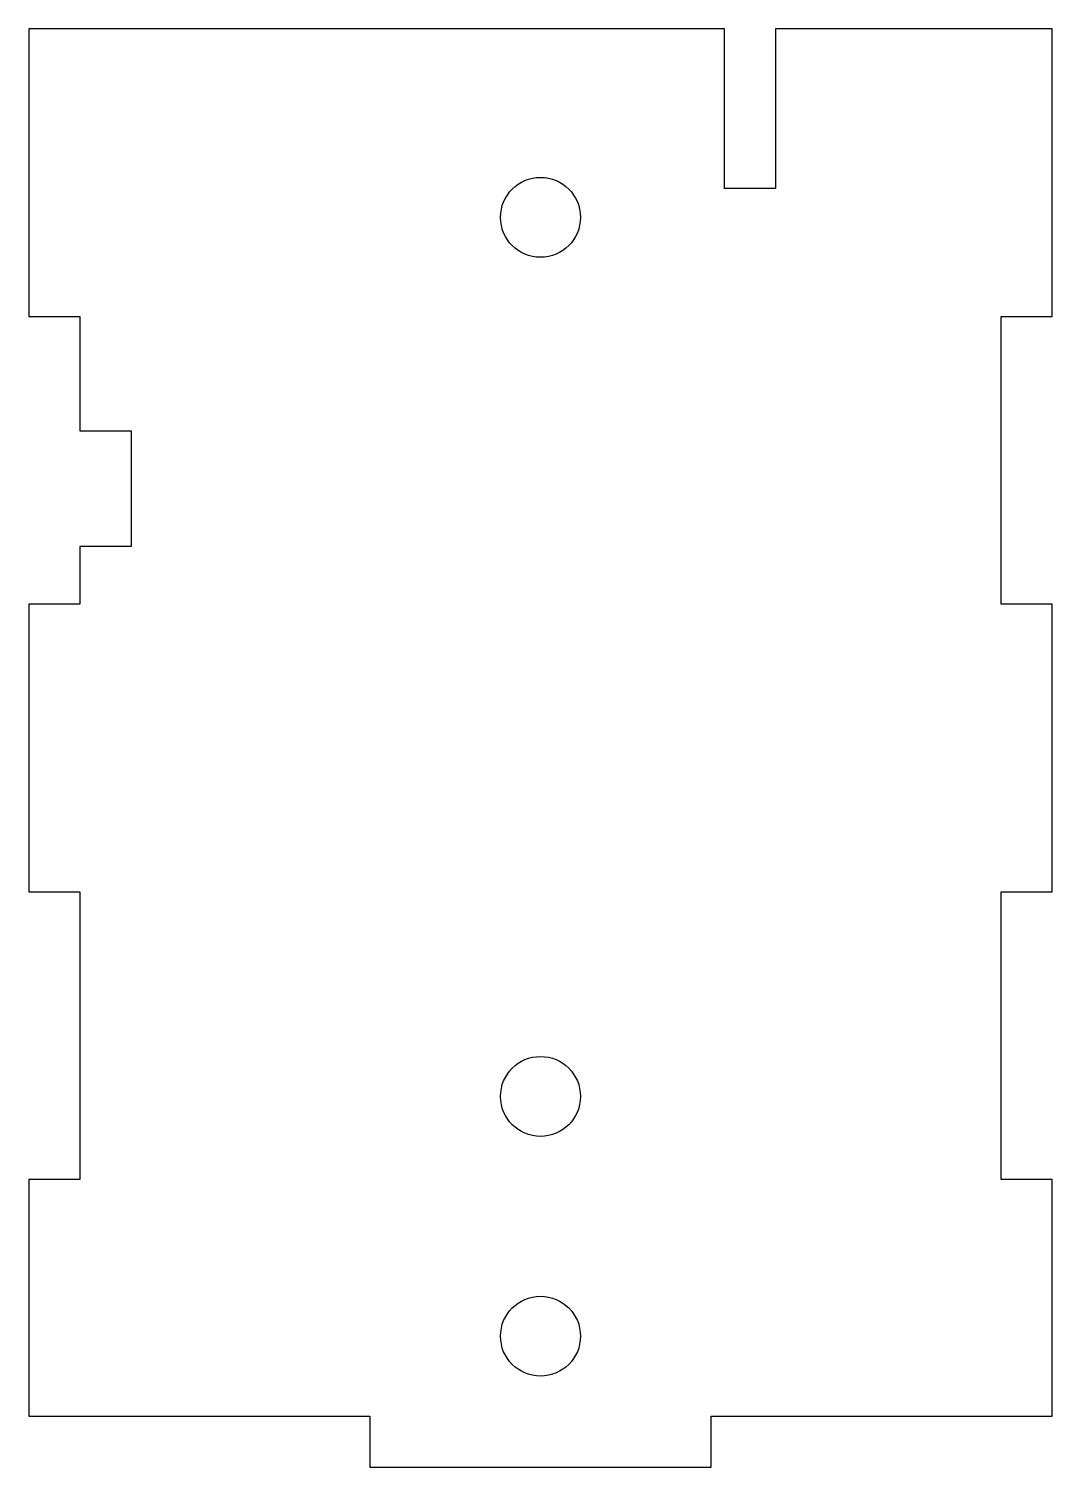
# Model space of a CAD drawing. Header units: millimetres. Extents: x -132 to -68, y 100 to 190.
import ezdxf

# ---------------------------------------------------------------- set-up
doc = ezdxf.new("R2010")
doc.units = ezdxf.units.MM
doc.layers.get('0').update_dxf_attribs({"linetype": 'CONTINUOUS'})

msp = doc.modelspace()

# ---------------------------------------------------------------- linework, layer by layer
msp.add_lwpolyline([(-88.5, 190), (-132, 190), (-132, 172), (-128.8, 172), (-128.8, 164.85), (-125.6, 164.85), (-125.6, 157.6), (-128.8, 157.6), (-128.8, 154), (-132, 154), (-132, 136), (-128.8, 136), (-128.8, 118), (-132, 118), (-132, 103.2), (-110.667, 103.2), (-110.667, 100), (-89.333, 100), (-89.333, 103.2), (-68, 103.2), (-68, 118), (-71.2, 118), (-71.2, 136), (-68, 136), (-68, 154), (-71.2, 154), (-71.2, 172), (-68, 172), (-68, 190), (-85.3, 190), (-85.3, 180), (-88.5, 180)], close=True)
for centre in [(-100, 178.2), (-100, 123.2), (-100, 108.2)]:
    msp.add_circle(centre, 2.5)

doc.saveas('drawing.dxf')
